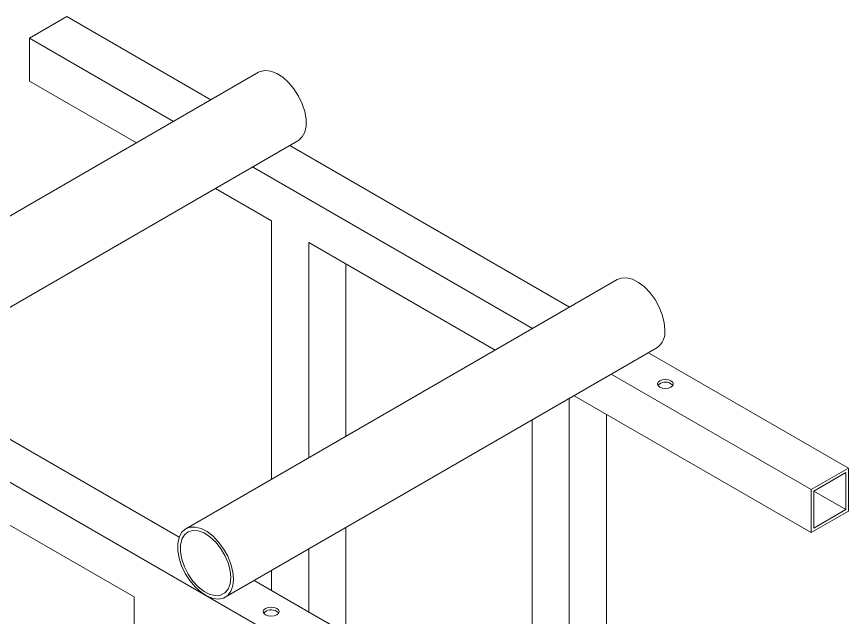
# Model space of a CAD drawing. Header units: millimetres. Extents: x 174 to 988, y 116 to 750.
# Drawn here: x 847.7 to 926.7, y 277.6 to 334.6 of the extents above; entities that cross this region are included whole.
import ezdxf

# ---------------------------------------------------------------- set-up
doc = ezdxf.new("R2010")
doc.units = ezdxf.units.MM

msp = doc.modelspace()

# ---------------------------------------------------------------- linework, layer by layer
at = {"color": 7, "linetype": 'Continuous', "lineweight": 15}
for p, q in [((852.427, 334.633), (848.891, 332.592)), ((866.107, 326.735), (852.427, 334.633)), ((848.891, 332.592), (848.891, 328.509)), ((862.572, 324.694), (848.891, 332.592)), ((870.635, 329.349), (829.646, 305.687)), ((859.036, 322.653), (848.891, 328.509)), ((833.396, 299.191), (874.384, 322.854)), ((900.188, 307.061), (873.608, 322.405)), ((896.653, 305.02), (870.072, 320.364)), ((871.872, 315.242), (866.536, 318.323)), ((871.872, 315.242), (871.872, 290.714)), ((893.117, 302.978), (875.408, 313.201)), ((875.408, 313.201), (875.408, 292.755)), ((892.755, 264.027), (811.438, 310.97)), ((878.943, 311.16), (878.943, 294.796)), ((904.716, 309.674), (863.727, 286.012)), ((867.477, 279.517), (908.465, 303.179)), ((926.673, 291.771), (907.689, 302.731)), ((863.101, 285.228), (836.154, 300.784)), ((923.138, 289.73), (904.153, 300.69)), ((900.157, 298.383), (900.157, 237.456)), ((923.138, 285.648), (900.617, 298.648)), ((896.621, 296.341), (896.621, 238.46)), ((903.692, 296.873), (903.692, 238.948)), ((926.673, 291.771), (923.138, 289.73)), ((926.673, 287.689), (926.673, 291.771)), ((858.814, 279.538), (838.308, 291.376)), ((926.426, 291.343), (923.385, 289.587)), ((926.426, 287.831), (926.426, 291.343)), ((923.138, 289.73), (923.138, 285.648)), ((923.385, 289.587), (923.385, 286.076)), ((926.426, 287.831), (923.385, 289.587)), ((923.138, 285.648), (926.673, 287.689)), ((923.385, 286.076), (926.426, 287.831)), ((878.943, 286.136), (878.943, 276.082)), ((875.408, 284.095), (875.408, 278.123)), ((871.872, 282.054), (871.872, 280.164)), ((896.291, 266.068), (870.235, 281.109)), ((858.814, 279.538), (858.814, 231.808))]:
    msp.add_line(p, q, dxfattribs=at)
at = {"color": 7, "linetype": 'Continuous', "lineweight": 15, "flags": 128}
for points in [[(870.635, 329.349), (870.793, 329.426), (871.268, 329.524), (871.8, 329.461), (872.366, 329.242), (872.939, 328.875), (873.491, 328.379), (873.998, 327.777), (874.435, 327.096), (874.782, 326.368), (875.022, 325.628), (875.146, 324.911), (875.146, 324.248), (875.022, 323.673), (874.782, 323.211), (874.435, 322.884), (874.384, 322.854)], [(904.716, 309.674), (905.102, 309.82), (905.609, 309.838), (906.162, 309.696), (906.734, 309.401), (907.3, 308.968), (907.833, 308.415), (908.307, 307.769), (908.701, 307.061), (908.997, 306.323), (909.18, 305.59), (909.242, 304.896)], [(908.759, 299.46), (909.002, 299.366), (909.289, 299.333), (909.576, 299.366), (909.82, 299.46), (909.982, 299.6), (910.039, 299.766), (909.982, 299.931), (909.82, 300.072), (909.576, 300.166), (909.289, 300.199), (909.002, 300.166), (908.759, 300.072), (908.596, 299.931), (908.539, 299.766), (908.596, 299.6), (908.759, 299.46)], [(909.82, 299.786), (909.982, 299.646), (909.997, 299.623)], [(868.253, 281.234), (868.191, 280.611), (868.008, 280.089), (867.713, 279.693), (867.318, 279.44), (866.844, 279.342), (866.311, 279.404), (865.745, 279.624), (865.173, 279.99), (864.62, 280.486), (864.114, 281.089), (863.677, 281.77), (863.33, 282.497), (863.089, 283.237), (862.966, 283.955), (862.966, 284.617), (863.089, 285.193), (863.33, 285.655), (863.677, 285.981), (864.114, 286.158), (864.62, 286.175), (865.173, 286.034), (865.745, 285.739), (866.311, 285.305), (866.844, 284.753), (867.318, 284.107), (867.713, 283.399), (868.008, 282.661), (868.191, 281.928), (868.253, 281.234)], [(868.006, 281.376), (867.941, 280.774), (867.75, 280.278), (867.443, 279.917), (867.037, 279.709), (866.554, 279.665), (866.019, 279.789), (865.462, 280.074), (864.912, 280.503), (864.4, 281.054), (863.952, 281.697), (863.593, 282.398), (863.343, 283.119), (863.214, 283.821), (863.214, 284.465), (863.343, 285.018), (863.593, 285.449), (863.952, 285.736), (864.4, 285.863), (864.912, 285.822), (865.462, 285.617), (866.019, 285.257), (866.554, 284.764), (867.037, 284.162), (867.443, 283.486), (867.75, 282.77), (867.941, 282.054), (868.006, 281.376)], [(871.306, 277.838), (871.549, 277.744), (871.836, 277.711), (872.123, 277.744), (872.366, 277.838), (872.529, 277.979), (872.586, 278.144), (872.529, 278.31), (872.366, 278.451), (872.123, 278.544), (871.836, 278.577), (871.549, 278.544), (871.306, 278.451), (871.143, 278.31), (871.086, 278.144), (871.143, 277.979), (871.306, 277.838)], [(872.366, 278.165), (872.529, 278.024), (872.544, 278.001)]]:
    msp.add_lwpolyline(points, dxfattribs=at)
at = {"color": 7, "linetype": 'Continuous', "lineweight": 15}
for centre, radius, start, end in [((907.398, 304.696), 1.855, 305.12651, 6.18572), ((909.296, 298.978), 0.963, 57.05948, 137.9618), ((871.843, 277.357), 0.963, 57.06061, 137.96089)]:
    msp.add_arc(centre, radius, start, end, dxfattribs=at)

doc.saveas('drawing.dxf')
